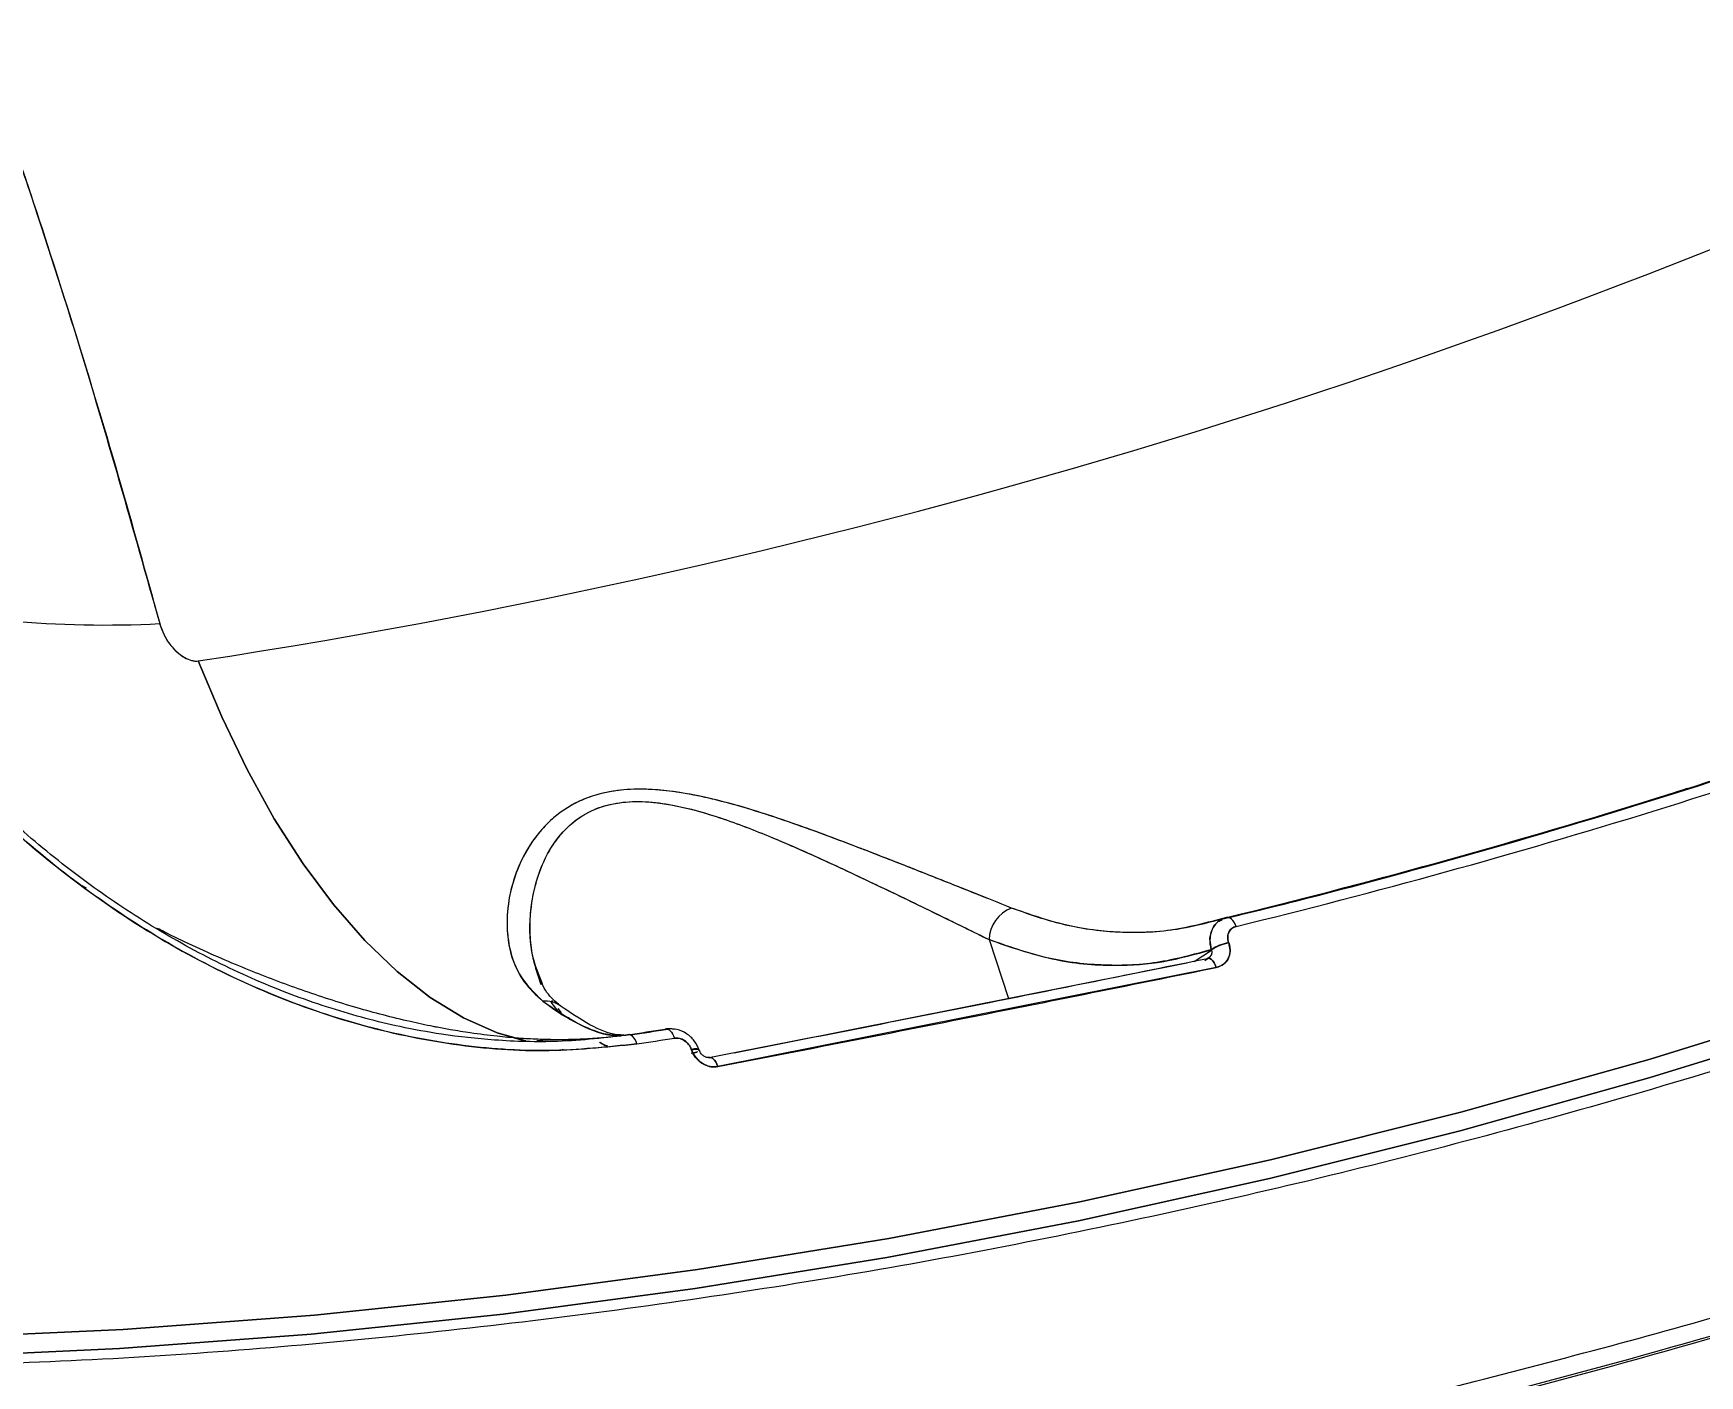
# Model space of a CAD drawing. Header units: millimetres. Extents: x -6234 to 7498, y -6127 to 5103.
# Drawn here: x 3923.9 to 4035.1, y -1317.2 to -1227.6 of the extents above; entities that cross this region are included whole.
import ezdxf

# ---------------------------------------------------------------- set-up
doc = ezdxf.new("R2010")
doc.units = ezdxf.units.MM
for name, color, linetype in [('DIKOM_ОБЪЕКТ', 7, 'Continuous'), ('DIKOM_РАЗМЕР_ЗОНА', 7, 'Continuous'), ('DIKOM_РАЗМЕР_ОБЪЕКТА', 7, 'Continuous')]:
    doc.layers.add(name, color=color, linetype=linetype)
doc.styles.add('style1', font='arial.ttf', dxfattribs={"width": 0.8})
doc.dimstyles.new('1-50', dxfattribs={"dimtxt": 300, "dimasz": 200, "dimexe": 100, "dimexo": 0, "dimgap": 100, "dimtad": 1, "dimtxsty": 'style1', "dimcen": 200, "dimclrd": 7, "dimclre": 7, "dimclrt": 7, "dimadec": 1, "dimazin": 2, "dimtfac": 1, "dimtmove": 0, "dimatfit": 2, "dimfxl": 0, "dimlwd": 25, "dimlwe": 18, "dimarcsym": 0})

# ---------------------------------------------------------------- blocks, each defined once
blk = doc.blocks.new('*D10')
at = {"layer": 'Defpoints', "color": 0, "transparency": 16777216}
for p in [(5627.97, 903.07), (-3229.39, -1461.51), (5627.97, -5097.58)]:
    blk.add_point(p, dxfattribs=at)
at = {"layer": 'DIKOM_РАЗМЕР_ОБЪЕКТА', "color": 7, "lineweight": 18, "transparency": 16777216}
for p, q in [((5627.97, 903.07), (5627.97, -5197.58)), ((-3229.39, -1461.51), (-3229.39, -5197.58))]:
    blk.add_line(p, q, dxfattribs=at)
at = {"layer": 'DIKOM_РАЗМЕР_ОБЪЕКТА', "color": 7, "lineweight": 25, "transparency": 16777216}
blk.add_line((-3029.39, -5097.58), (5427.97, -5097.58), dxfattribs=at)
at = {"layer": 'DIKOM_РАЗМЕР_ОБЪЕКТА', "color": 7, "transparency": 16777216}
for points in [[(-3029.39, -5064.25), (-3029.39, -5130.92), (-3229.39, -5097.58)], [(5427.97, -5064.25), (5427.97, -5130.92), (5627.97, -5097.58)]]:
    blk.add_solid(points, dxfattribs=at)
at = {"layer": 'DIKOM_РАЗМЕР_ОБЪЕКТА', "color": 7, "lineweight": 40, "transparency": 16777216, "insert": (1488.3, -4844.41), "char_height": 300, "attachment_point": 5, "style": 'style1'}
blk.add_mtext('8850', dxfattribs=at)
blk = doc.blocks.new('*D13')
at = {"layer": 'Defpoints', "color": 0, "transparency": 16777216}
for p in [(7498.07, 1778.2), (-5229.39, -1831.36), (7498.07, -6026.74)]:
    blk.add_point(p, dxfattribs=at)
at = {"layer": 'DIKOM_РАЗМЕР_ЗОНА', "color": 7, "lineweight": 18, "transparency": 16777216}
for p, q in [((7498.07, 1778.2), (7498.07, -6126.74)), ((-5229.39, -1831.36), (-5229.39, -6126.74))]:
    blk.add_line(p, q, dxfattribs=at)
at = {"layer": 'DIKOM_РАЗМЕР_ЗОНА', "color": 7, "lineweight": 25, "transparency": 16777216}
blk.add_line((-5029.39, -6026.74), (7298.07, -6026.74), dxfattribs=at)
at = {"layer": 'DIKOM_РАЗМЕР_ЗОНА', "color": 7, "transparency": 16777216}
for points in [[(-5029.39, -5993.4), (-5029.39, -6060.07), (-5229.39, -6026.74)], [(7298.07, -5993.4), (7298.07, -6060.07), (7498.07, -6026.74)]]:
    blk.add_solid(points, dxfattribs=at)
at = {"layer": 'DIKOM_РАЗМЕР_ЗОНА', "color": 7, "transparency": 16777216, "insert": (1560.69, -5773.56), "char_height": 300, "attachment_point": 5, "style": 'style1'}
blk.add_mtext('12750', dxfattribs=at)

msp = doc.modelspace()

# ---------------------------------------------------------------- linework, layer by layer
at = {"layer": 'DIKOM_ОБЪЕКТ', "color": 7, "linetype": 'Continuous', "lineweight": 15}
for p, q in [((3927.454, -1284.686), (3927.176, -1284.513)), ((4003.219, -1286.74), (4001.141, -1287.264)), ((3987.682, -1288.107), (3988.978, -1292.029)), ((4003.666, -1288.303), (4003.675, -1288.328)), ((4003.675, -1288.328), (4003.666, -1288.303)), ((3970.685, -1295.668), (4000.882, -1289.661)), ((4001.366, -1289.563), (4002.514, -1288.808)), ((4002.078, -1289.494), (4002.295, -1289.351)), ((4002.334, -1289.325), (4002.284, -1289.351)), ((4002.514, -1288.808), (4002.506, -1288.783)), ((3957.535, -1290.348), (3957.786, -1291.108)), ((4002.845, -1289.971), (3969.596, -1296.585)), ((3958.217, -1292.413), (3958.225, -1292.436)), ((3958.999, -1292.967), (3958.476, -1292.279)), ((3958.594, -1292.29), (3958.506, -1292.179)), ((3959.162, -1293.004), (3958.928, -1292.71)), ((3959.611, -1293.281), (3959.632, -1293.349)), ((3965.822, -1294.148), (3966.08, -1294.082)), ((3965.88, -1294.14), (3966.08, -1294.082)), ((3966.08, -1294.082), (3966.26, -1294.089)), ((3958.737, -1294.789), (3957.507, -1294.871)), ((3959.212, -1295.421), (3959.218, -1295.441)), ((3960.253, -1295.362), (3960.248, -1295.347)), ((3968.25, -1295.6), (3967.808, -1295.708)), ((3967.823, -1295.459), (3967.814, -1295.435)), ((3967.814, -1295.435), (3967.823, -1295.459)), ((3967.951, -1295.681), (3968.182, -1295.62)), ((3968.354, -1295.506), (3968.346, -1295.481)), ((3969.033, -1295.997), (3969.2, -1295.963)), ((3969.2, -1295.964), (3969.033, -1295.997))]:
    msp.add_line(p, q, dxfattribs=at)
at = {"layer": 'DIKOM_ОБЪЕКТ', "color": 7, "linetype": 'Continuous', "lineweight": 15, "flags": 128}
for points in [[(3904.424, -1314.915), (3917.15, -1314.703), (3929.9, -1314.117), (3942.668, -1313.158), (3955.444, -1311.827), (3968.22, -1310.124), (3980.987, -1308.05), (3993.737, -1305.607), (4006.463, -1302.796), (4019.155, -1299.619), (4031.805, -1296.079), (4044.405, -1292.177), (4056.947, -1287.917), (4069.422, -1283.3), (4081.822, -1278.33), (4094.14, -1273.011), (4106.366, -1267.345), (4118.494, -1261.337), (4130.515, -1254.99), (4142.421, -1248.308), (4154.204, -1241.297), (4165.857, -1233.959)], [(4165.857, -1233.959), (4154.204, -1241.297), (4142.421, -1248.308), (4130.515, -1254.99), (4118.494, -1261.337), (4106.366, -1267.345), (4094.14, -1273.011), (4081.822, -1278.33), (4069.422, -1283.3), (4056.947, -1287.917), (4044.405, -1292.177), (4031.805, -1296.079), (4019.155, -1299.619), (4006.463, -1302.796), (3993.737, -1305.607), (3980.987, -1308.05), (3968.22, -1310.124), (3955.444, -1311.827), (3942.668, -1313.158), (3929.9, -1314.117), (3917.15, -1314.703), (3904.424, -1314.915)], [(4166.169, -1235.052), (4154.488, -1242.407), (4142.677, -1249.435), (4130.743, -1256.132), (4118.694, -1262.494), (4106.538, -1268.517), (4094.282, -1274.196), (4081.936, -1279.528), (4069.506, -1284.509), (4057.002, -1289.137), (4044.43, -1293.407), (4031.801, -1297.318), (4019.12, -1300.867), (4006.399, -1304.051), (3993.643, -1306.869), (3980.862, -1309.317), (3968.065, -1311.396), (3955.259, -1313.103), (3942.453, -1314.438), (3929.655, -1315.399), (3916.874, -1315.986), (3904.644, -1316.198)], [(3904.644, -1316.198), (3916.874, -1315.986), (3929.655, -1315.399), (3942.453, -1314.438), (3955.259, -1313.103), (3968.065, -1311.396), (3980.862, -1309.317), (3993.643, -1306.869), (4006.399, -1304.051), (4019.12, -1300.867), (4031.801, -1297.318), (4044.43, -1293.407), (4057.002, -1289.137), (4069.506, -1284.509), (4081.936, -1279.528), (4094.282, -1274.196), (4106.538, -1268.517), (4118.694, -1262.494), (4130.743, -1256.132), (4142.677, -1249.435), (4154.488, -1242.407), (4166.169, -1235.052)], [(4166.171, -1235.051), (4154.49, -1242.405), (4142.679, -1249.434), (4130.745, -1256.131), (4118.696, -1262.493), (4106.539, -1268.516), (4094.284, -1274.195), (4081.937, -1279.527), (4069.507, -1284.509), (4057.002, -1289.137), (4044.431, -1293.407), (4031.801, -1297.318), (4019.12, -1300.867), (4006.398, -1304.051), (3993.642, -1306.869), (3980.861, -1309.318), (3968.064, -1311.396), (3955.257, -1313.104), (3942.451, -1314.438), (3929.653, -1315.399), (3916.872, -1315.986), (3904.818, -1316.197)], [(3956.778, -1294.873), (3954.86, -1294.324), (3952.621, -1293.333), (3950.391, -1291.97), (3948.189, -1290.245), (3946.031, -1288.173), (3943.935, -1285.77), (3941.916, -1283.053), (3939.991, -1280.045), (3938.174, -1276.769), (3936.48, -1273.25), (3934.922, -1269.515)], [(3934.922, -1269.515), (3936.48, -1273.25), (3938.174, -1276.769), (3939.991, -1280.045), (3941.916, -1283.053), (3943.935, -1285.77), (3946.031, -1288.173), (3948.189, -1290.245), (3950.391, -1291.97), (3952.621, -1293.333), (3954.86, -1294.324), (3956.697, -1294.856)], [(4004.166, -1287.229), (4004.102, -1287.082), (4004.028, -1286.95), (4003.948, -1286.836), (4003.864, -1286.744), (4003.777, -1286.676), (4003.69, -1286.634), (4003.606, -1286.619), (4003.528, -1286.633)], [(4002.845, -1289.971), (4002.776, -1289.803), (4002.697, -1289.655), (4002.609, -1289.531), (4002.515, -1289.438), (4002.419, -1289.377), (4002.326, -1289.351), (4002.237, -1289.361), (4002.156, -1289.408)], [(4002.156, -1289.408), (4002.237, -1289.361), (4002.326, -1289.351), (4002.419, -1289.377), (4002.515, -1289.438), (4002.609, -1289.531), (4002.697, -1289.655), (4002.776, -1289.803), (4002.845, -1289.971)], [(3966.08, -1294.082), (3966.162, -1294.068), (3966.246, -1294.082), (3966.332, -1294.124), (3966.416, -1294.193), (3966.496, -1294.286), (3966.57, -1294.401), (3966.636, -1294.535), (3966.691, -1294.684)], [(3964.183, -1295.065), (3964.128, -1294.916), (3964.063, -1294.782), (3963.989, -1294.667), (3963.909, -1294.574), (3963.825, -1294.505), (3963.74, -1294.463), (3963.655, -1294.449), (3963.573, -1294.463)], [(3968.347, -1295.522), (3968.346, -1295.483), (3968.319, -1295.446), (3968.264, -1295.42), (3968.184, -1295.406), (3968.08, -1295.403), (3967.955, -1295.413), (3967.814, -1295.435)], [(3967.823, -1295.459), (3967.964, -1295.438), (3968.088, -1295.428), (3968.192, -1295.43), (3968.273, -1295.445), (3968.328, -1295.471), (3968.355, -1295.508), (3968.358, -1295.529)], [(3968.355, -1295.507), (3968.328, -1295.471), (3968.273, -1295.445), (3968.192, -1295.43), (3968.088, -1295.428), (3967.964, -1295.438), (3967.823, -1295.459)], [(3968.346, -1295.482), (3968.346, -1295.483), (3968.348, -1295.518)], [(3968.969, -1295.978), (3969.058, -1295.969), (3969.157, -1295.993), (3969.257, -1296.053), (3969.355, -1296.147), (3969.446, -1296.269), (3969.527, -1296.417), (3969.596, -1296.585)], [(3969.596, -1296.585), (3969.527, -1296.417), (3969.446, -1296.269), (3969.355, -1296.147), (3969.257, -1296.053), (3969.157, -1295.993), (3969.058, -1295.969), (3969.018, -1295.969)]]:
    msp.add_lwpolyline(points, dxfattribs=at)
at = {"layer": 'DIKOM_ОБЪЕКТ', "color": 7, "linetype": 'Continuous', "lineweight": 15}
for centre, radius, start, end in [((3865.506, -815.294), 459.495, 278.68891, 295.72248), ((3928.686, -1196.793), 70.326, 264.73709, 272.98513), ((3891.922, -828.705), 471.332, 283.69709, 290.71444), ((3892.098, -828.747), 471.291, 283.69704, 290.71431), ((3892.479, -828.971), 471.672, 283.69704, 290.7144), ((3990.059, -1288.215), 2.38, 111.60166, 177.39425), ((4003.608, -1286.864), 0.245, 69.50421, 109.05317), ((4003.22, -1287.495), 0.982, 15.73056, 61.19551), ((4004.343, -1291.58), 3.347, 101.66128, 123.29742), ((4004.351, -1291.605), 3.347, 101.65213, 123.29323), ((3958.115, -1293.82), 1.61, 53.80576, 97.17474), ((3958.115, -1293.818), 1.608, 52.68674, 97.18878), ((3898.103, -855.378), 443.939, 278.48066, 278.80787), ((3898.051, -853.959), 445.376, 278.48201, 278.80813), ((3966.163, -1294.322), 0.253, 69.98581, 109.12902), ((3965.809, -1294.87), 0.901, 11.90284, 60.73691), ((3963.657, -1294.704), 0.255, 70.05089, 109.06518), ((3963.305, -1295.246), 0.896, 11.62382, 60.71707), ((3899.176, -859.102), 440.783, 278.48087, 278.81068), ((3968.086, -1296.59), 1.186, 82.84056, 103.22861), ((3897.422, -836.505), 497.821, 283.71732, 290.69412), ((3897.752, -836.578), 497.521, 283.73274, 290.67872)]:
    msp.add_arc(centre, radius, start, end, dxfattribs=at)
for points, knots in [([(4166.399, -1233.658), (4164.904, -1231.525), (4162.138, -1227.576), (4158.292, -1222.182), (4155.117, -1217.774), (4152.521, -1214.205), (4150.27, -1211.13), (4148.118, -1208.212), (4144.619, -1203.499), (4139.76, -1197.041), (4131.891, -1186.784), (4122.286, -1174.602), (4110.184, -1159.786), (4097.231, -1144.544), (4083.433, -1129.004), (4069.683, -1114.205), (4056.024, -1100.174), (4042.503, -1086.937), (4029.029, -1074.399), (4015.633, -1062.587), (4002.351, -1051.535), (3989.208, -1041.264), (3976.249, -1031.81), (3963.512, -1023.202), (3951.036, -1015.463), (3938.846, -1008.612), (3926.972, -1002.661), (3915.439, -997.628), (3904.279, -993.525), (3893.601, -990.394), (3883.418, -988.201), (3873.779, -987.002), (3866.331, -986.611), (3862.284, -986.951), (3861.116, -987.049)], [0, 0, 0, 0, 0.0146523, 0.0271116, 0.0373357, 0.0453146, 0.0520535, 0.0588992, 0.0658591, 0.0853453, 0.1048592, 0.1397031, 0.1745476, 0.2160273, 0.2575095, 0.2990757, 0.3395071, 0.3799116, 0.4203164, 0.4607225, 0.5011281, 0.5415569, 0.582055, 0.6224678, 0.6628785, 0.70329, 0.7437037, 0.78412, 0.8246142, 0.8650705, 0.9046839, 0.9443009, 0.9839199, 1, 1, 1, 1]), ([(4165.857, -1233.959), (4163.309, -1230.334), (4158.09, -1222.906), (4149.934, -1211.667), (4141.297, -1200.057), (4132.553, -1188.631), (4123.747, -1177.435), (4115.291, -1166.972), (4109.276, -1159.722), (4105.852, -1155.656), (4104.768, -1154.372), (4103.678, -1153.087), (4102.584, -1151.8), (4101.485, -1150.512), (4097.656, -1146.041), (4091.298, -1138.741), (4082.612, -1129.051), (4074.569, -1120.321), (4067.182, -1112.508), (4060.459, -1105.566), (4054.406, -1099.454), (4049.026, -1094.131), (4044.32, -1089.56), (4040.452, -1085.863), (4037.355, -1082.941), (4035.031, -1080.771), (4033.449, -1079.305), (4032.579, -1078.503), (4032.243, -1078.194), (4032.105, -1078.067), (4032.046, -1078.012), (4032.02, -1077.989), (4032.009, -1077.978), (4032.004, -1077.974), (4032.002, -1077.972), (4028.246, -1074.767), (4021.411, -1068.26), (4011.009, -1059.436), (4001.19, -1051.318), (3992.178, -1044.237), (3983.966, -1038.054), (3978.257, -1033.932), (3974.531, -1031.314), (3972.664, -1030.017), (3970.823, -1028.753), (3969.007, -1027.52), (3967.217, -1026.317), (3961.612, -1022.597), (3952.362, -1016.764), (3939.772, -1009.574), (3927.735, -1003.458), (3916.228, -998.3), (3908.94, -995.656), (3905.329, -994.346)], [0, 0, 0, 0, 0.0304208, 0.0623319, 0.0957331, 0.1306242, 0.1625618, 0.195653, 0.2257283, 0.2297331, 0.233753, 0.2377887, 0.2418394, 0.2459055, 0.2499867, 0.2842986, 0.3161635, 0.3455816, 0.3725529, 0.3970771, 0.4191545, 0.4387848, 0.4559681, 0.4707046, 0.4811921, 0.4899527, 0.4962338, 0.498574, 0.4995217, 0.4999228, 0.5000965, 0.5001719, 0.5002051, 0.5002198, 0.5002261, 0.5002312, 0.5398575, 0.5779839, 0.6146113, 0.6497391, 0.6794118, 0.7079229, 0.7151986, 0.7223946, 0.7295108, 0.7365477, 0.7435043, 0.7503816, 0.8020668, 0.8528713, 0.902795, 0.951838, 1, 1, 1, 1]), ([(3905.329, -994.346), (3908.846, -995.62), (3915.86, -998.16), (3926.796, -1003.026), (3937.98, -1008.633), (3949.442, -1015.05), (3961.175, -1022.262), (3972.952, -1030.121), (3984.727, -1038.564), (3996.426, -1047.503), (4008.221, -1057.051), (4020.08, -1067.181), (4032.245, -1078.105), (4044.722, -1089.862), (4057.514, -1102.501), (4070.353, -1115.773), (4083.169, -1129.609), (4095.891, -1143.931), (4108.239, -1158.404), (4120.217, -1172.993), (4131.84, -1187.673), (4143.338, -1202.74), (4154.715, -1218.155), (4162.139, -1228.686), (4165.857, -1233.959)], [0, 0, 0, 0, 0.04692669, 0.09357843, 0.14006878, 0.18650874, 0.23300823, 0.27967733, 0.32393901, 0.36818559, 0.41218501, 0.45603159, 0.49981863, 0.54629651, 0.59292135, 0.63980681, 0.68677074, 0.73345108, 0.77995586, 0.82374265, 0.86756426, 0.9115129, 0.95568357, 1, 1, 1, 1]), ([(4314.572, -1665.937), (4315.705, -1662.572), (4317.961, -1655.871), (4320.295, -1644.611), (4321.856, -1632.589), (4322.583, -1619.773), (4322.516, -1606.249), (4321.669, -1592.07), (4320.066, -1577.299), (4317.73, -1561.997), (4314.688, -1546.223), (4310.968, -1530.038), (4306.597, -1513.499), (4301.605, -1496.665), (4296.024, -1479.592), (4289.885, -1462.333), (4283.221, -1444.942), (4276.062, -1427.47), (4268.444, -1409.967), (4260.398, -1392.48), (4251.958, -1375.054), (4244.7, -1360.77), (4238.854, -1349.642), (4234.56, -1341.636), (4230.205, -1333.675), (4225.79, -1325.762), (4221.32, -1317.901), (4216.797, -1310.095), (4210.968, -1300.218), (4203.772, -1288.329), (4195.138, -1274.513), (4185.345, -1259.327), (4174.354, -1242.881), (4162.135, -1225.323), (4149.825, -1208.324), (4137.467, -1191.911), (4125.997, -1177.257), (4115.433, -1164.216), (4105.767, -1152.638), (4096.047, -1141.348), (4086.29, -1130.361), (4076.506, -1119.692), (4066.712, -1109.354), (4055.618, -1098.031), (4043.243, -1085.919), (4029.629, -1073.258), (4016.125, -1061.377), (4002.749, -1050.228), (3993.975, -1043.483), (3989.592, -1040.113)], [0, 0, 0, 0, 0.0271357, 0.0540497, 0.0807422, 0.107213, 0.133462, 0.1594895, 0.1852954, 0.2108795, 0.2362419, 0.2613828, 0.286302, 0.3109995, 0.3354754, 0.3597295, 0.3837621, 0.4075729, 0.4311621, 0.4545296, 0.4776755, 0.5005996, 0.5112386, 0.5218231, 0.5323528, 0.542828, 0.5532488, 0.5636147, 0.5739263, 0.5926882, 0.6112665, 0.6296616, 0.6544488, 0.6788948, 0.7030001, 0.7267641, 0.7501873, 0.7681707, 0.7861326, 0.8040731, 0.8219922, 0.8398901, 0.8577664, 0.8756214, 0.900581, 0.9254987, 0.9503743, 0.9752081, 1, 1, 1, 1]), ([(3808.476, -1079.773), (3811.874, -1081.419), (3818.744, -1084.747), (3828.849, -1091.183), (3838.816, -1098.692), (3848.507, -1107.295), (3857.878, -1116.908), (3866.908, -1127.489), (3875.603, -1139.032), (3883.966, -1151.532), (3892.109, -1165.192), (3899.964, -1179.981), (3907.461, -1195.851), (3914.459, -1212.486), (3920.948, -1229.895), (3926.981, -1248.021), (3930.556, -1260.677), (3932.348, -1267.023)], [0, 0, 0, 0, 0.0641661, 0.1297612, 0.1955762, 0.261386, 0.326783, 0.3919663, 0.4571303, 0.522468, 0.5881745, 0.6572389, 0.7258632, 0.7942343, 0.8625697, 0.9310849, 1, 1, 1, 1]), ([(3808.545, -1079.837), (3809.203, -1080.123), (3811.898, -1081.294), (3816.55, -1083.733), (3822.485, -1087.148), (3828.346, -1090.963), (3834.179, -1095.174), (3839.481, -1099.404), (3844.269, -1103.549), (3848.564, -1107.525), (3852.886, -1111.796), (3857.141, -1116.28), (3860.677, -1120.241), (3863.509, -1123.56), (3865.73, -1126.245), (3867.967, -1129.037), (3870.22, -1131.938), (3872.487, -1134.952), (3874.767, -1138.08), (3877.472, -1141.912), (3880.629, -1146.569), (3884.255, -1152.192), (3887.977, -1158.27), (3891.67, -1164.629), (3894.938, -1170.564), (3897.801, -1175.999), (3900.257, -1180.84), (3902.916, -1186.278), (3904.836, -1190.371), (3906.131, -1193.209), (3906.561, -1194.157), (3906.995, -1195.121), (3907.434, -1196.103), (3907.877, -1197.102), (3908.398, -1198.283), (3909.075, -1199.835), (3909.986, -1201.947), (3911.131, -1204.651), (3912.504, -1207.958), (3914.028, -1211.727), (3915.532, -1215.549), (3917.223, -1219.964), (3918.973, -1224.675), (3920.945, -1230.19), (3923.433, -1237.403), (3926.374, -1246.452), (3929.537, -1256.881), (3931.435, -1263.73), (3932.348, -1267.023)], [0, 0, 0, 0, 0.01234328, 0.05057584, 0.08841287, 0.12612879, 0.16439287, 0.20320675, 0.23200007, 0.26137418, 0.29132945, 0.32186743, 0.35118568, 0.36710899, 0.38330846, 0.39978372, 0.41653597, 0.43356395, 0.45086915, 0.46845111, 0.49585406, 0.52463748, 0.55480117, 0.5863464, 0.6164724, 0.63805782, 0.66084366, 0.68157276, 0.70988587, 0.71385327, 0.71788093, 0.72196872, 0.72611661, 0.73032461, 0.73459279, 0.7410035, 0.74979148, 0.76095694, 0.77450101, 0.79042328, 0.80679274, 0.82048371, 0.84303579, 0.86228857, 0.88462367, 0.925919, 0.96437835, 1, 1, 1, 1]), ([(4166.999, -1235.599), (4160.179, -1239.892), (4146.541, -1248.476), (4125.587, -1260.079), (4104.323, -1270.718), (4082.753, -1280.282), (4060.93, -1288.777), (4038.896, -1296.179), (4016.696, -1302.475), (3994.373, -1307.65), (3971.973, -1311.701), (3949.542, -1314.593), (3927.117, -1316.423), (3912.224, -1316.674), (3904.777, -1316.799)], [0, 0, 0, 0, 0.0833335, 0.1666667, 0.2499999, 0.3333337, 0.4166671, 0.4999999, 0.5833335, 0.6666667, 0.7499999, 0.8333334, 0.916667, 1, 1, 1, 1]), ([(3964.183, -1295.065), (3962.223, -1295.274), (3958.304, -1295.69), (3952.227, -1295.248), (3946.138, -1294.035), (3940.113, -1292.009), (3934.255, -1289.232), (3928.64, -1285.755), (3923.356, -1281.652), (3918.491, -1277.009), (3914.103, -1271.917), (3910.271, -1266.477), (3906.99, -1260.791), (3905.355, -1256.91), (3904.539, -1254.974)], [0, 0, 0, 0, 0.0836036, 0.16717, 0.2505489, 0.3338475, 0.4171333, 0.5001806, 0.5837076, 0.6670439, 0.7499138, 0.8335004, 0.9169366, 1, 1, 1, 1]), ([(3904.539, -1254.974), (3905.466, -1257.152), (3907.317, -1261.502), (3911.13, -1267.838), (3915.614, -1273.831), (3920.781, -1279.348), (3926.494, -1284.23), (3932.558, -1288.297), (3938.811, -1291.477), (3945.141, -1293.772), (3951.557, -1295.167), (3957.974, -1295.711), (3962.114, -1295.28), (3964.183, -1295.065)], [0, 0, 0, 0, 0.09343856, 0.18665703, 0.2803333, 0.3733228, 0.46700669, 0.55992582, 0.64804216, 0.735847, 0.82348557, 0.91179594, 1, 1, 1, 1]), ([(3963.757, -1294.47), (3962.146, -1294.655), (3959.165, -1294.999), (3954.925, -1294.881), (3951.406, -1294.495), (3948.538, -1293.972), (3946.079, -1293.383), (3942.96, -1292.475), (3939.02, -1291.009), (3934.364, -1288.755), (3929.849, -1286.034), (3925.544, -1282.904), (3921.588, -1279.486), (3918.619, -1276.488), (3916.396, -1273.987), (3914.537, -1271.731), (3912.581, -1269.115), (3910.578, -1266.128), (3908.648, -1262.885), (3906.697, -1259.146), (3905.594, -1256.469), (3905.01, -1255.052)], [0, 0, 0, 0, 0.070074, 0.1296607, 0.1789891, 0.217596, 0.2495834, 0.2819705, 0.3486689, 0.4166189, 0.4840307, 0.5516049, 0.6192059, 0.6816063, 0.7106552, 0.745645, 0.7923059, 0.8348154, 0.8834185, 0.9383293, 1, 1, 1, 1]), ([(3932.348, -1267.023), (3932.349, -1267.025), (3932.353, -1267.044), (3932.436, -1267.334), (3932.665, -1267.909), (3933.209, -1268.692), (3933.859, -1269.239), (3934.386, -1269.469), (3934.7, -1269.531), (3934.848, -1269.521), (3934.922, -1269.515)], [0, 0, 0, 0, 0.0018612, 0.0164421, 0.250348, 0.5000553, 0.7457761, 0.8745355, 0.936847, 1, 1, 1, 1]), ([(3932.348, -1267.023), (3932.447, -1267.313), (3932.643, -1267.891), (3933.125, -1268.569), (3933.605, -1269.026), (3934.018, -1269.309), (3934.393, -1269.47), (3934.703, -1269.532), (3934.85, -1269.521), (3934.922, -1269.515)], [0, 0, 0, 0, 0.2499222, 0.4993461, 0.6284547, 0.7497053, 0.8745948, 0.9390477, 1, 1, 1, 1]), ([(3989.183, -1286.003), (3988.043, -1285.546), (3985.76, -1284.633), (3981.624, -1282.995), (3977.761, -1281.492), (3974.307, -1280.239), (3971.36, -1279.274), (3968.31, -1278.47), (3965.185, -1277.992), (3962.166, -1278.136), (3959.692, -1279.072), (3957.942, -1280.514), (3956.756, -1282.163), (3956.001, -1283.868), (3955.496, -1285.916), (3955.486, -1288.194), (3956.177, -1290.52), (3957.336, -1291.656), (3957.914, -1292.223)], [0, 0, 0, 0, 0.0823486, 0.1648005, 0.2470993, 0.2971593, 0.3471547, 0.3976839, 0.4484652, 0.4996128, 0.550788, 0.6016083, 0.652251, 0.7025841, 0.7526005, 0.8352406, 0.917841, 1, 1, 1, 1]), ([(3989.183, -1286.003), (3988.33, -1285.661), (3986.622, -1284.977), (3983.627, -1283.788), (3980.426, -1282.526), (3977.396, -1281.361), (3974.628, -1280.355), (3972.196, -1279.541), (3969.894, -1278.875), (3967.795, -1278.4), (3965.862, -1278.112), (3963.995, -1278.033), (3962.223, -1278.223), (3960.645, -1278.692), (3959.331, -1279.399), (3958.244, -1280.284), (3957.108, -1281.589), (3956.151, -1283.368), (3955.572, -1285.479), (3955.459, -1287.493), (3955.799, -1289.329), (3956.551, -1290.963), (3957.459, -1291.803), (3957.914, -1292.223)], [0, 0, 0, 0, 0.0625368, 0.1251405, 0.1872066, 0.2492823, 0.2914874, 0.3335145, 0.3742088, 0.4068063, 0.4368895, 0.4690108, 0.499683, 0.5303847, 0.562517, 0.5926073, 0.6252124, 0.6878465, 0.7504602, 0.812681, 0.8753088, 0.9375531, 1, 1, 1, 1]), ([(4001.939, -1287.047), (4004.01, -1286.554), (4010.048, -1285.114), (4020.01, -1282.358), (4028.72, -1279.834), (4033.458, -1278.277), (4034.276, -1278.008)], [0, 0, 0, 0, 0.1909532, 0.5569233, 0.923471, 1, 1, 1, 1]), ([(3957.886, -1291.051), (3957.641, -1290.46), (3957.066, -1289.076), (3956.988, -1286.728), (3957.38, -1284.295), (3958.161, -1282.34), (3959.299, -1280.771), (3960.682, -1279.647), (3962.563, -1278.944), (3964.823, -1278.835), (3967.2, -1279.216), (3969.961, -1280.011), (3973.036, -1281.195), (3976.711, -1282.817), (3980.535, -1284.627), (3984.421, -1286.505), (3986.597, -1287.574), (3987.682, -1288.107)], [0, 0, 0, 0, 0.0699337, 0.1639261, 0.2346023, 0.3047695, 0.3510573, 0.3966419, 0.4415609, 0.4864629, 0.5320108, 0.5783098, 0.6481049, 0.7187227, 0.8123299, 0.906334, 1, 1, 1, 1]), ([(3957.572, -1290.438), (3957.463, -1290.086), (3957.217, -1289.291), (3957.055, -1287.987), (3957.051, -1286.53), (3957.243, -1285.082), (3957.643, -1283.619), (3958.231, -1282.299), (3959.002, -1281.162), (3959.927, -1280.227), (3961.096, -1279.475), (3962.59, -1278.984), (3964.018, -1278.869), (3965.21, -1278.933), (3966.38, -1279.082), (3967.902, -1279.412), (3969.685, -1279.949), (3971.462, -1280.589), (3973.112, -1281.251), (3974.774, -1281.963), (3976.577, -1282.77), (3978.576, -1283.699), (3980.592, -1284.66), (3982.553, -1285.603), (3984.385, -1286.491), (3986.136, -1287.344), (3987.168, -1287.853), (3987.682, -1288.107)], [0, 0, 0, 0, 0.040728, 0.0920769, 0.1396833, 0.1902512, 0.2360945, 0.2833053, 0.3215352, 0.3551465, 0.3911904, 0.4271144, 0.4629746, 0.4805605, 0.4990618, 0.5326527, 0.5708693, 0.6066269, 0.6423317, 0.6751362, 0.7140619, 0.7615603, 0.8112401, 0.8565157, 0.9057843, 0.9531052, 1, 1, 1, 1]), ([(4003.528, -1286.633), (4002.227, -1286.983), (3999.626, -1287.681), (3995.868, -1287.682), (3992.375, -1287.143), (3990.25, -1286.384), (3989.183, -1286.003)], [0, 0, 0, 0, 0.2805577, 0.5605434, 0.779526, 1, 1, 1, 1]), ([(4003.528, -1286.633), (4002.73, -1286.866), (4001.16, -1287.325), (3998.78, -1287.63), (3996.009, -1287.668), (3992.803, -1287.272), (3990.392, -1286.427), (3989.183, -1286.003)], [0, 0, 0, 0, 0.172902, 0.3401629, 0.5017772, 0.7501798, 1, 1, 1, 1]), ([(3963.573, -1294.463), (3963.195, -1294.515), (3962.416, -1294.622), (3961.197, -1294.725), (3959.957, -1294.784), (3958.742, -1294.795), (3957.532, -1294.767), (3956.245, -1294.695), (3954.742, -1294.56), (3953.224, -1294.367), (3951.892, -1294.152), (3951.067, -1294.001), (3950.177, -1293.827), (3948.97, -1293.57), (3947.277, -1293.156), (3945.464, -1292.655), (3943.648, -1292.098), (3941.816, -1291.481), (3940.043, -1290.833), (3938.268, -1290.136), (3936.435, -1289.368), (3934.543, -1288.512), (3933.118, -1287.84), (3932.35, -1287.439), (3932.206, -1287.364)], [0, 0, 0, 0, 0.0372337, 0.0767799, 0.118639, 0.1569801, 0.193393, 0.2342474, 0.2795298, 0.3359148, 0.3778546, 0.4054117, 0.4138207, 0.461918, 0.5193348, 0.5738539, 0.6334775, 0.6916124, 0.7480697, 0.8026612, 0.8616149, 0.9244103, 0.9857688, 1, 1, 1, 1]), ([(4002.506, -1288.783), (4002.46, -1288.54), (4002.369, -1288.054), (4002.555, -1287.39), (4002.861, -1286.934), (4003.144, -1286.816), (4003.234, -1286.778)], [0, 0, 0, 0, 0.28833068, 0.5762153, 0.86426435, 1, 1, 1, 1]), ([(4003.528, -1286.633), (4003.309, -1286.72), (4002.871, -1286.894), (4002.506, -1287.489), (4002.379, -1288.148), (4002.463, -1288.572), (4002.506, -1288.783)], [0, 0, 0, 0, 0.2795886, 0.5610716, 0.7813613, 1, 1, 1, 1]), ([(4003.666, -1288.303), (4003.635, -1288.17), (4003.571, -1287.905), (4003.682, -1287.564), (4003.891, -1287.328), (4004.074, -1287.262), (4004.166, -1287.229)], [0, 0, 0, 0, 0.27975979, 0.55988884, 0.7798037, 1, 1, 1, 1]), ([(4004.166, -1287.229), (4004.062, -1287.268), (4003.855, -1287.346), (4003.658, -1287.614), (4003.577, -1287.949), (4003.637, -1288.185), (4003.666, -1288.303)], [0, 0, 0, 0, 0.2500331, 0.4999241, 0.7497025, 1, 1, 1, 1]), ([(4002.506, -1288.783), (4001.303, -1289.116), (3998.904, -1289.779), (3995.184, -1289.9), (3991.428, -1289.436), (3988.934, -1288.551), (3987.682, -1288.107)], [0, 0, 0, 0, 0.2515396, 0.5016062, 0.7500138, 1, 1, 1, 1]), ([(3987.682, -1288.107), (3989.086, -1288.596), (3991.885, -1289.572), (3995.795, -1289.92), (3999.349, -1289.678), (4001.455, -1289.081), (4002.506, -1288.783)], [0, 0, 0, 0, 0.2802301, 0.5589809, 0.7798795, 1, 1, 1, 1]), ([(4003.675, -1288.328), (4003.703, -1288.419), (4003.758, -1288.602), (4003.776, -1288.97), (4003.666, -1289.4), (4003.337, -1289.805), (4003.009, -1289.916), (4002.845, -1289.971)], [0, 0, 0, 0, 0.1257107, 0.2514748, 0.5008039, 0.750293, 1, 1, 1, 1]), ([(4002.845, -1289.971), (4003.028, -1289.906), (4003.394, -1289.777), (4003.7, -1289.323), (4003.8, -1288.815), (4003.717, -1288.49), (4003.675, -1288.328)], [0, 0, 0, 0, 0.2794598, 0.5589181, 0.7793145, 1, 1, 1, 1]), ([(4002.374, -1289.36), (3997.324, -1290.385), (3986.162, -1292.652), (3975.143, -1294.801), (3969.11, -1295.978)], [0, 0, 0, 0, 0.4524813, 1, 1, 1, 1]), ([(4002.514, -1288.808), (4002.525, -1288.838), (4002.545, -1288.899), (4002.547, -1288.995), (4002.526, -1289.092), (4002.47, -1289.203), (4002.354, -1289.329), (4002.227, -1289.379), (4002.156, -1289.408)], [0, 0, 0, 0, 0.1205724, 0.2432571, 0.3695473, 0.5009138, 0.7198286, 1, 1, 1, 1]), ([(4002.514, -1288.808), (4002.531, -1288.876), (4002.565, -1289.015), (4002.478, -1289.207), (4002.376, -1289.29), (4002.33, -1289.327)], [0, 0, 0, 0, 0.34952458, 0.70963888, 1, 1, 1, 1]), ([(3959.075, -1292.528), (3958.756, -1292.256), (3958.119, -1291.712), (3957.741, -1290.837), (3957.553, -1290.401)], [0, 0, 0, 0, 0.5008449, 1, 1, 1, 1]), ([(3969.596, -1296.585), (3975.764, -1295.381), (3986.778, -1293.232), (3997.935, -1290.967), (4002.845, -1289.971)], [0, 0, 0, 0, 0.5599948, 1, 1, 1, 1]), ([(3957.914, -1292.223), (3958.743, -1292.784), (3960.398, -1293.904), (3962.13, -1294.529), (3962.995, -1294.526), (3963.131, -1294.525)], [0, 0, 0, 0, 0.4586091, 0.9148493, 1, 1, 1, 1]), ([(3957.914, -1292.223), (3958.408, -1292.58), (3959.386, -1293.287), (3960.795, -1293.982), (3962.06, -1294.453), (3962.814, -1294.48), (3963.145, -1294.492)], [0, 0, 0, 0, 0.27029507, 0.5346433, 0.79589128, 1, 1, 1, 1]), ([(3963.321, -1294.48), (3963.164, -1294.477), (3962.481, -1294.462), (3961.098, -1293.901), (3959.746, -1292.984), (3959.075, -1292.528)], [0, 0, 0, 0, 0.1311368, 0.5684247, 1, 1, 1, 1]), ([(3968.346, -1295.482), (3968.25, -1295.271), (3968.056, -1294.845), (3967.515, -1294.355), (3966.859, -1294.05), (3966.405, -1294.062), (3966.177, -1294.069)], [0, 0, 0, 0, 0.2454046, 0.4944031, 0.7465827, 1, 1, 1, 1]), ([(3966.709, -1294.097), (3966.703, -1294.094), (3966.649, -1294.074), (3966.593, -1294.081), (3966.544, -1294.088)], [0, 0, 0, 0, 0.1176943, 1, 1, 1, 1]), ([(3962.232, -1295.205), (3962.075, -1295.157), (3961.895, -1295.102), (3961.706, -1294.976), (3961.682, -1294.961)], [0, 0, 0, 0, 0.8774655, 1, 1, 1, 1]), ([(3961.72, -1294.955), (3961.822, -1295.027), (3961.984, -1295.143), (3962.136, -1295.19), (3962.192, -1295.208)], [0, 0, 0, 0, 0.6290895, 1, 1, 1, 1]), ([(3967.814, -1295.435), (3967.762, -1295.321), (3967.659, -1295.094), (3967.373, -1294.831), (3967.031, -1294.673), (3966.804, -1294.68), (3966.691, -1294.684)], [0, 0, 0, 0, 0.2503228, 0.4998971, 0.7495442, 1, 1, 1, 1]), ([(3966.691, -1294.684), (3966.818, -1294.681), (3967.072, -1294.675), (3967.423, -1294.868), (3967.681, -1295.134), (3967.77, -1295.334), (3967.814, -1295.435)], [0, 0, 0, 0, 0.27881883, 0.55854225, 0.77928413, 1, 1, 1, 1]), ([(3969.596, -1296.585), (3969.42, -1296.597), (3969.069, -1296.622), (3968.528, -1296.39), (3968.155, -1296.056), (3967.931, -1295.729), (3967.859, -1295.549), (3967.823, -1295.459)], [0, 0, 0, 0, 0.2497067, 0.4991622, 0.74853482, 0.87420253, 1, 1, 1, 1]), ([(3967.823, -1295.459), (3967.918, -1295.658), (3968.108, -1296.055), (3968.615, -1296.439), (3969.134, -1296.624), (3969.442, -1296.598), (3969.596, -1296.585)], [0, 0, 0, 0, 0.27977276, 0.55968146, 0.77973679, 1, 1, 1, 1]), ([(3969.014, -1295.97), (3968.957, -1295.974), (3968.872, -1295.981), (3968.742, -1295.937), (3968.645, -1295.884), (3968.552, -1295.812), (3968.469, -1295.723), (3968.4, -1295.619), (3968.37, -1295.545), (3968.354, -1295.507)], [0, 0, 0, 0, 0.2494705, 0.3745259, 0.500238, 0.6251425, 0.7498298, 0.8745875, 1, 1, 1, 1]), ([(4015.93, -1318.663), (4022.36, -1317.012), (4035.218, -1313.709), (4054.387, -1307.773), (4067.051, -1303.173), (4073.382, -1300.873)], [0, 0, 0, 0, 0.3333337, 0.6666672, 1, 1, 1, 1])]:
    msp.add_open_spline(points, degree=3, knots=knots, dxfattribs=at)

# ---------------------------------------------------------------- dimensions: what is measured, and where the dimension line sits
at = {"layer": 'DIKOM_РАЗМЕР_ЗОНА'}
dim = msp.add_linear_dim(base=(7498.074, -6026.735), p1=(-5229.391, -1831.362), p2=(7498.074, 1778.201), text='12750', dimstyle='1-50', dxfattribs=at)
dim.commit()
dim.dimension.update_dxf_attribs({"geometry": '*D13', "text_midpoint": (1560.691, -6026.735), "dimtype": 160})
at = {"layer": 'DIKOM_РАЗМЕР_ОБЪЕКТА', "lineweight": 40}
dim = msp.add_linear_dim(base=(5627.969, -5097.582), p1=(-3229.391, -1461.506), p2=(5627.969, 903.069), text='8850', dimstyle='1-50', dxfattribs=at)
dim.commit()
dim.dimension.update_dxf_attribs({"geometry": '*D10', "text_midpoint": (1488.304, -5097.582), "dimtype": 160})

doc.saveas('drawing.dxf')
